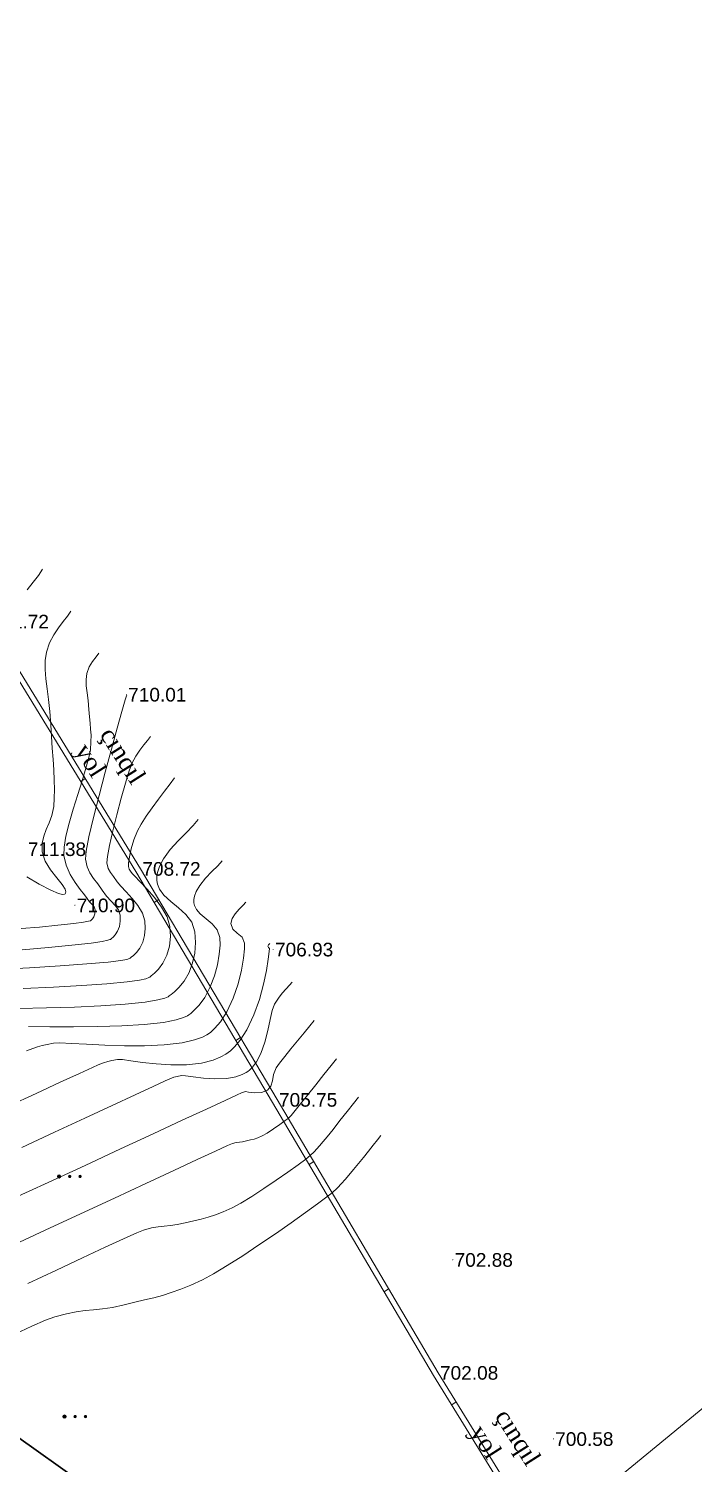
# Model space of a CAD drawing. Header units: feet. Extents: x 3381 to 682707, y 675186 to 4374675.
# Drawn here: x 680672.4 to 680721.2, y 4372600.8 to 4372706 of the extents above; entities that cross this region are included whole.
import ezdxf

# ---------------------------------------------------------------- set-up
doc = ezdxf.new("R2010")
doc.units = ezdxf.units.FT
doc.header["$MEASUREMENT"] = 0
doc.header["$PDMODE"] = 34
doc.header["$PDSIZE"] = 0.01
doc.linetypes.add('DUZ', pattern=[0])
doc.layers.get('0').update_dxf_attribs({"linetype": 'CONTINUOUS'})
for name, color, linetype in [('0_Point_Height', 2, 'CONTINUOUS'), ('0_Point_Point', 7, 'CONTINUOUS'), ('col bitkisi', 7, 'CONTINUOUS'), ('Yazilar', 7, 'CONTINUOUS')]:
    doc.layers.add(name, color=color, linetype=linetype)
doc.layers.add('ANA HORIZONTAL', color=24, linetype='CONTINUOUS', lineweight=30)
doc.layers.add('HORIZANTAL', color=24, linetype='CONTINUOUS', lineweight=13)
doc.styles.get("Standard").update_dxf_attribs({"font": 'arial.ttf', "height": 1.5})

msp = doc.modelspace()

# ---------------------------------------------------------------- hatches: boundary and pattern name
at = {"layer": 'col bitkisi', "lineweight": 9, "ltscale": 1.5}
h = msp.add_hatch(color=256, dxfattribs=at)
edge = h.paths.add_edge_path()
edge.add_arc((680674.643, 4372621.847), 0.125, 0, 360)
h = msp.add_hatch(color=256, dxfattribs=at)
edge = h.paths.add_edge_path()
edge.add_arc((680675.425, 4372621.847), 0.125, 0, 360)
h = msp.add_hatch(color=256, dxfattribs=at)
edge = h.paths.add_edge_path()
edge.add_arc((680676.184, 4372621.847), 0.125, 0, 360)
h = msp.add_hatch(color=256, dxfattribs=at)
edge = h.paths.add_edge_path()
edge.add_arc((680675.038, 4372604.235), 0.125, 0, 360)
h = msp.add_hatch(color=256, dxfattribs=at)
edge = h.paths.add_edge_path()
edge.add_arc((680675.82, 4372604.235), 0.125, 0, 360)
h = msp.add_hatch(color=256, dxfattribs=at)
edge = h.paths.add_edge_path()
edge.add_arc((680676.579, 4372604.235), 0.125, 0, 360)

# ---------------------------------------------------------------- linework, layer by layer
at = {"color": 1, "lineweight": 30}
msp.add_line((680448.768, 4372760.546), (681004.723, 4372366.794), dxfattribs=at)
at = {"linetype": 'Continuous', "lineweight": 9}
for p, q in [((680676.559, 4372651.034, 711.378), (680676.226, 4372650.813, 711.378)), ((680681.948, 4372642.17), (680681.614, 4372641.949)), ((680687.946, 4372632.03), (680687.612, 4372631.809)), ((680693.319, 4372622.934), (680692.985, 4372622.713)), ((680698.814, 4372613.614), (680698.481, 4372613.393)), ((680703.772, 4372605.306), (680703.438, 4372605.085))]:
    msp.add_line(p, q, dxfattribs=at)
at = {"color": 0, "linetype": 'DUZ', "lineweight": 18}
msp.add_line((680691.776, 4372580.12), (680722.683, 4372605.536), dxfattribs=at)
at = {"linetype": 'Continuous', "lineweight": 9, "elevation": 697.485}
for points in [[(680719.627, 4372582.406), (680710.99, 4372592.839), (680702.105, 4372607.247), (680690.294, 4372627.276), (680680.274, 4372644.215), (680669.148, 4372662.35), (680656.802, 4372682.898)], [(680719.906, 4372582.695), (680711.316, 4372593.072), (680702.448, 4372607.453), (680690.639, 4372627.479), (680680.617, 4372644.421), (680669.49, 4372662.557), (680657.145, 4372683.104)]]:
    msp.add_lwpolyline(points, dxfattribs=at)
at = {"layer": '0_Point_Point', "lineweight": 9}
for p in [(680679.576, 4372657.197, 710.009), (680680.617, 4372644.421, 708.721), (680675.807, 4372641.741, 710.904), (680690.344, 4372638.502, 706.928), (680690.639, 4372627.479, 705.752), (680703.52, 4372615.737, 702.877), (680702.448, 4372607.453, 702.08), (680710.896, 4372602.598, 700.584)]:
    msp.add_point(p, dxfattribs=at)
at = {"layer": 'ANA HORIZONTAL', "color": 16, "lineweight": 9, "elevation": 710}
msp.add_lwpolyline([(680671.931, 4372638.461), (680673.862, 4372638.631), (680675.582, 4372638.803), (680676.985, 4372638.969), (680677.807, 4372639.089), (680678.211, 4372639.17), (680678.368, 4372639.217), (680678.409, 4372639.239), (680678.477, 4372639.29), (680678.601, 4372639.397), (680678.763, 4372639.572), (680678.931, 4372639.829), (680679.069, 4372640.185), (680679.128, 4372640.579), (680679.112, 4372641.005), (680678.992, 4372641.398), (680678.764, 4372641.727), (680678.464, 4372642.045), (680678.13, 4372642.402), (680677.798, 4372642.851), (680677.48, 4372643.312), (680677.176, 4372643.712), (680676.909, 4372644.108), (680676.701, 4372644.556), (680676.573, 4372645.116), (680676.625, 4372645.709), (680676.835, 4372646.769), (680677.165, 4372648.172), (680677.575, 4372649.793), (680678.028, 4372651.508), (680678.485, 4372653.19), (680678.907, 4372654.717), (680679.257, 4372655.961), (680679.495, 4372656.8), (680679.583, 4372657.108), (680679.607, 4372657.143)], dxfattribs=at)
at = {"layer": 'ANA HORIZONTAL', "color": 32, "lineweight": 9}
for points, elevation in [([(680672.264, 4372631.056), (680672.708, 4372631.22), (680673.065, 4372631.346), (680673.396, 4372631.447), (680673.762, 4372631.534), (680674.226, 4372631.622), (680674.701, 4372631.636), (680675.542, 4372631.602), (680676.665, 4372631.543), (680677.989, 4372631.48), (680679.434, 4372631.438), (680680.917, 4372631.438), (680682.357, 4372631.503), (680683.673, 4372631.656), (680684.582, 4372631.858), (680685.152, 4372632.062), (680685.469, 4372632.227), (680685.606, 4372632.318), (680685.766, 4372632.441), (680686.068, 4372632.717), (680686.478, 4372633.195), (680686.948, 4372633.926), (680687.42, 4372634.935), (680687.775, 4372635.98), (680688.024, 4372636.982), (680688.179, 4372637.865), (680688.251, 4372638.553), (680688.252, 4372638.968), (680688.06, 4372639.386), (680687.717, 4372639.695), (680687.388, 4372639.996), (680687.24, 4372640.39), (680687.331, 4372640.765), (680687.557, 4372641.12), (680687.849, 4372641.447), (680688.135, 4372641.734), (680688.344, 4372641.973)], 707.5), ([(680672.354, 4372613.988), (680674.451, 4372614.977), (680676.364, 4372615.877), (680678.027, 4372616.655), (680679.373, 4372617.277), (680680.334, 4372617.707), (680680.843, 4372617.911), (680681.43, 4372618.067), (680681.919, 4372618.154), (680682.361, 4372618.203), (680682.805, 4372618.246), (680683.301, 4372618.314), (680683.9, 4372618.44), (680684.519, 4372618.588), (680685.068, 4372618.719), (680685.585, 4372618.856), (680686.111, 4372619.024), (680686.683, 4372619.247), (680687.342, 4372619.546), (680687.98, 4372619.893), (680688.773, 4372620.381), (680689.656, 4372620.957), (680690.56, 4372621.571), (680691.42, 4372622.172), (680692.167, 4372622.707), (680692.735, 4372623.126), (680693.057, 4372623.378), (680693.347, 4372623.642), (680693.556, 4372623.867), (680693.754, 4372624.104), (680694.008, 4372624.408), (680694.301, 4372624.763), (680694.735, 4372625.302), (680695.246, 4372625.943), (680695.772, 4372626.606), (680696.249, 4372627.208), (680696.614, 4372627.668)], 705)]:
    msp.add_lwpolyline(points, dxfattribs=dict(at, elevation=elevation))
at = {"layer": 'col bitkisi', "lineweight": 9, "ltscale": 1.5}
for centre in [(680674.643, 4372621.847), (680675.038, 4372604.235)]:
    msp.add_circle(centre, 0.125, dxfattribs=at)
at = {"layer": 'HORIZANTAL', "color": 32, "linetype": 'Continuous', "lineweight": 9}
for points, elevation in [([(680672.302, 4372664.87), (680672.74, 4372665.43), (680673.131, 4372665.931), (680673.438, 4372666.382)], 711.5), ([(680672.287, 4372643.819), (680673.187, 4372643.285), (680674.036, 4372642.835), (680674.594, 4372642.601), (680674.9, 4372642.532), (680675.035, 4372642.547), (680675.08, 4372642.576), (680675.114, 4372642.621), (680675.139, 4372642.728), (680675.084, 4372642.924), (680674.872, 4372643.25), (680674.469, 4372643.748), (680674.016, 4372644.327), (680673.626, 4372644.971), (680673.412, 4372645.66), (680673.402, 4372646.292), (680673.515, 4372646.818), (680673.704, 4372647.293), (680673.922, 4372647.775), (680674.119, 4372648.323), (680674.249, 4372648.994), (680674.291, 4372649.586), (680674.3, 4372650.231), (680674.284, 4372650.924), (680674.248, 4372651.663), (680674.2, 4372652.442), (680674.145, 4372653.257), (680674.091, 4372654.105), (680674.043, 4372654.98), (680673.972, 4372655.945), (680673.869, 4372656.821), (680673.76, 4372657.619), (680673.666, 4372658.354), (680673.613, 4372659.039), (680673.623, 4372659.686), (680673.72, 4372660.309), (680673.945, 4372660.983), (680674.247, 4372661.575), (680674.591, 4372662.095), (680674.938, 4372662.55), (680675.252, 4372662.949), (680675.496, 4372663.302)], 711), ([(680671.863, 4372640.046), (680673.202, 4372640.141), (680674.54, 4372640.267), (680675.72, 4372640.404), (680676.443, 4372640.506), (680676.803, 4372640.572), (680676.938, 4372640.608), (680676.97, 4372640.623), (680677.019, 4372640.661), (680677.105, 4372640.745), (680677.203, 4372640.887), (680677.277, 4372641.103), (680677.284, 4372641.412), (680677.209, 4372641.626), (680677.064, 4372641.805), (680676.883, 4372641.994), (680676.697, 4372642.237), (680676.501, 4372642.501), (680676.191, 4372642.896), (680675.825, 4372643.404), (680675.464, 4372644.002), (680675.167, 4372644.67), (680674.993, 4372645.388), (680675.006, 4372645.998), (680675.148, 4372646.809), (680675.384, 4372647.761), (680675.682, 4372648.796), (680676.009, 4372649.853), (680676.33, 4372650.875), (680676.614, 4372651.802), (680676.828, 4372652.574), (680676.937, 4372653.133), (680676.981, 4372653.722), (680676.984, 4372654.218), (680676.958, 4372654.662), (680676.916, 4372655.097), (680676.871, 4372655.562), (680676.835, 4372656.099), (680676.78, 4372656.755), (680676.705, 4372657.33), (680676.64, 4372657.84), (680676.62, 4372658.304), (680676.674, 4372658.739), (680676.857, 4372659.224), (680677.106, 4372659.624), (680677.359, 4372659.951), (680677.554, 4372660.222)], 710.5), ([(680670.048, 4372637.026), (680672.478, 4372637.157), (680674.719, 4372637.292), (680676.674, 4372637.432), (680678.245, 4372637.573), (680679.16, 4372637.686), (680679.615, 4372637.771), (680679.797, 4372637.827), (680679.848, 4372637.855), (680679.936, 4372637.92), (680680.101, 4372638.058), (680680.319, 4372638.279), (680680.56, 4372638.6), (680680.782, 4372639.041), (680680.917, 4372639.523), (680680.969, 4372640.042), (680680.94, 4372640.597), (680680.766, 4372641.166), (680680.431, 4372641.718), (680680.006, 4372642.238), (680679.562, 4372642.713), (680679.169, 4372643.127), (680678.9, 4372643.465), (680678.64, 4372643.839), (680678.42, 4372644.134), (680678.253, 4372644.44), (680678.154, 4372644.845), (680678.192, 4372645.304), (680678.345, 4372646.124), (680678.584, 4372647.188), (680678.878, 4372648.382), (680679.195, 4372649.59), (680679.507, 4372650.697), (680679.781, 4372651.588), (680679.987, 4372652.148), (680680.266, 4372652.675), (680680.568, 4372653.123), (680680.867, 4372653.504), (680681.137, 4372653.829), (680681.354, 4372654.109)], 709.5), ([(680672.012, 4372635.643), (680674.229, 4372635.737), (680676.3, 4372635.845), (680678.134, 4372635.97), (680679.638, 4372636.114), (680680.542, 4372636.245), (680681.014, 4372636.353), (680681.22, 4372636.43), (680681.288, 4372636.47), (680681.407, 4372636.56), (680681.63, 4372636.747), (680681.927, 4372637.046), (680682.253, 4372637.481), (680682.554, 4372638.079), (680682.737, 4372638.732), (680682.807, 4372639.437), (680682.768, 4372640.19), (680682.563, 4372640.882), (680682.161, 4372641.602), (680681.642, 4372642.305), (680681.087, 4372642.947), (680680.575, 4372643.486), (680680.187, 4372643.878), (680680.002, 4372644.079), (680679.88, 4372644.249), (680679.787, 4372644.389), (680679.735, 4372644.573), (680679.745, 4372644.831), (680679.813, 4372645.285), (680679.941, 4372645.871), (680680.132, 4372646.527), (680680.391, 4372647.189), (680680.663, 4372647.696), (680681.037, 4372648.277), (680681.474, 4372648.896), (680681.936, 4372649.52), (680682.387, 4372650.114), (680682.788, 4372650.644), (680683.102, 4372651.075)], 709), ([(680671.693, 4372634.169), (680673.73, 4372634.213), (680675.769, 4372634.275), (680677.717, 4372634.362), (680679.481, 4372634.481), (680680.966, 4372634.636), (680681.891, 4372634.792), (680682.4, 4372634.93), (680682.64, 4372635.032), (680682.727, 4372635.086), (680682.857, 4372635.183), (680683.101, 4372635.385), (680683.432, 4372635.71), (680683.808, 4372636.178), (680684.178, 4372636.816), (680684.438, 4372637.504), (680684.592, 4372638.234), (680684.643, 4372638.996), (680684.596, 4372639.783), (680684.372, 4372640.493), (680683.948, 4372641.065), (680683.41, 4372641.553), (680682.843, 4372642.007), (680682.331, 4372642.48), (680682.019, 4372642.907), (680681.87, 4372643.274), (680681.822, 4372643.546), (680681.815, 4372643.692), (680681.82, 4372643.841), (680681.863, 4372644.137), (680682, 4372644.575), (680682.296, 4372645.146), (680682.794, 4372645.83), (680683.37, 4372646.472), (680683.952, 4372647.061), (680684.469, 4372647.587), (680684.849, 4372648.041)], 708.5), ([(680672.396, 4372632.838), (680673.966, 4372632.825), (680675.69, 4372632.82), (680677.478, 4372632.838), (680679.238, 4372632.89), (680680.878, 4372632.99), (680682.307, 4372633.15), (680683.237, 4372633.33), (680683.779, 4372633.5), (680684.056, 4372633.631), (680684.167, 4372633.702), (680684.303, 4372633.806), (680684.562, 4372634.032), (680684.915, 4372634.411), (680685.323, 4372634.977), (680685.736, 4372635.753), (680686.048, 4372636.567), (680686.266, 4372637.378), (680686.396, 4372638.143), (680686.447, 4372638.823), (680686.424, 4372639.375), (680686.231, 4372639.93), (680685.866, 4372640.366), (680685.421, 4372640.738), (680684.988, 4372641.104), (680684.713, 4372641.429), (680684.578, 4372641.712), (680684.534, 4372641.925), (680684.528, 4372642.041), (680684.533, 4372642.16), (680684.572, 4372642.395), (680684.697, 4372642.742), (680684.96, 4372643.191), (680685.388, 4372643.722), (680685.855, 4372644.209), (680686.284, 4372644.641), (680686.597, 4372645.007)], 708), ([(680670.937, 4372626.998), (680672.971, 4372627.941), (680674.733, 4372628.758), (680676.137, 4372629.406), (680677.095, 4372629.845), (680677.52, 4372630.033), (680677.905, 4372630.175), (680678.209, 4372630.278), (680678.519, 4372630.359), (680678.92, 4372630.437), (680679.285, 4372630.424), (680679.917, 4372630.338), (680680.759, 4372630.217), (680681.756, 4372630.1), (680682.849, 4372630.026), (680683.981, 4372630.034), (680685.096, 4372630.162), (680685.937, 4372630.377), (680686.519, 4372630.617), (680686.877, 4372630.819), (680687.046, 4372630.934), (680687.208, 4372631.059), (680687.515, 4372631.342), (680687.936, 4372631.84), (680688.426, 4372632.612), (680688.933, 4372633.694), (680689.331, 4372634.832), (680689.631, 4372635.946), (680689.846, 4372636.956), (680689.985, 4372637.782), (680690.059, 4372638.343), (680690.08, 4372638.561), (680690.014, 4372638.652), (680689.953, 4372638.74), (680690.014, 4372638.847), (680690.092, 4372638.939)], 707), ([(680671.902, 4372623.976), (680674.295, 4372625.083), (680676.528, 4372626.119), (680678.53, 4372627.047), (680680.228, 4372627.835), (680681.55, 4372628.448), (680682.423, 4372628.851), (680682.776, 4372629.01), (680683.07, 4372629.117), (680683.309, 4372629.19), (680683.615, 4372629.252), (680683.927, 4372629.233), (680684.488, 4372629.152), (680685.225, 4372629.059), (680686.066, 4372629.003), (680686.938, 4372629.033), (680687.609, 4372629.153), (680688.073, 4372629.314), (680688.354, 4372629.462), (680688.485, 4372629.55), (680688.609, 4372629.647), (680688.835, 4372629.867), (680689.129, 4372630.257), (680689.443, 4372630.862), (680689.738, 4372631.699), (680689.953, 4372632.556), (680690.122, 4372633.357), (680690.277, 4372634.027), (680690.451, 4372634.49), (680690.731, 4372634.923), (680691.017, 4372635.291), (680691.291, 4372635.602), (680691.536, 4372635.868), (680691.736, 4372636.097)], 706.5), ([(680671.06, 4372620.127), (680673.837, 4372621.406), (680676.559, 4372622.662), (680679.155, 4372623.864), (680681.551, 4372624.975), (680683.677, 4372625.963), (680685.46, 4372626.792), (680686.828, 4372627.428), (680687.71, 4372627.838), (680688.032, 4372627.987), (680688.169, 4372628.034), (680688.31, 4372628.067), (680688.539, 4372628.04), (680688.974, 4372627.99), (680689.48, 4372628.003), (680689.925, 4372628.166), (680690.179, 4372628.478), (680690.289, 4372628.867), (680690.379, 4372629.315), (680690.576, 4372629.804), (680690.821, 4372630.167), (680691.191, 4372630.652), (680691.641, 4372631.212), (680692.128, 4372631.802), (680692.607, 4372632.375), (680693.033, 4372632.886), (680693.362, 4372633.287)], 706), ([(680670.961, 4372616.67), (680673.617, 4372617.899), (680676.221, 4372619.107), (680678.706, 4372620.262), (680681.005, 4372621.333), (680683.05, 4372622.286), (680684.775, 4372623.088), (680686.113, 4372623.709), (680686.995, 4372624.115), (680687.356, 4372624.273), (680687.638, 4372624.342), (680687.865, 4372624.371), (680688.093, 4372624.395), (680688.38, 4372624.45), (680688.682, 4372624.522), (680688.945, 4372624.59), (680689.214, 4372624.68), (680689.534, 4372624.821), (680689.902, 4372625.031), (680690.37, 4372625.334), (680690.845, 4372625.662), (680691.235, 4372625.942), (680691.449, 4372626.105), (680691.571, 4372626.219), (680691.66, 4372626.32), (680691.768, 4372626.45), (680691.951, 4372626.676), (680692.34, 4372627.161), (680692.867, 4372627.82), (680693.463, 4372628.567), (680694.061, 4372629.316), (680694.592, 4372629.981), (680694.988, 4372630.477)], 705.5), ([(680671.395, 4372610.274), (680672.654, 4372610.858), (680673.651, 4372611.294), (680674.33, 4372611.549), (680675.18, 4372611.78), (680675.901, 4372611.921), (680676.547, 4372612.005), (680677.168, 4372612.064), (680677.82, 4372612.133), (680678.553, 4372612.244), (680679.42, 4372612.429), (680680.206, 4372612.618), (680680.918, 4372612.786), (680681.581, 4372612.948), (680682.225, 4372613.123), (680682.876, 4372613.326), (680683.563, 4372613.574), (680684.312, 4372613.884), (680685.151, 4372614.272), (680685.975, 4372614.713), (680686.98, 4372615.314), (680688.109, 4372616.032), (680689.304, 4372616.823), (680690.508, 4372617.643), (680691.664, 4372618.449), (680692.715, 4372619.196), (680693.604, 4372619.841), (680694.273, 4372620.341), (680694.665, 4372620.651), (680695.065, 4372621.011), (680695.365, 4372621.318), (680695.624, 4372621.616), (680695.899, 4372621.95), (680696.248, 4372622.366), (680696.599, 4372622.785), (680696.966, 4372623.238), (680697.332, 4372623.699), (680697.677, 4372624.14), (680697.986, 4372624.536), (680698.241, 4372624.858)], 704.5)]:
    msp.add_lwpolyline(points, dxfattribs=dict(at, elevation=elevation))

# ---------------------------------------------------------------- texts
at = {"layer": '0_Point_Height', "color": 0, "lineweight": 9}
for s, p in [('711.72', (680669.625, 4372662.043, 711.716)), ('710.01', (680679.711, 4372656.683, 710.009)), ('711.38', (680672.353, 4372645.351, 711.378)), ('708.72', (680680.752, 4372643.907, 708.721)), ('710.90', (680675.942, 4372641.227, 710.904)), ('706.93', (680690.479, 4372637.988, 706.928)), ('705.75', (680690.774, 4372626.965, 705.752)), ('702.88', (680703.655, 4372615.223, 702.877)), ('702.08', (680702.583, 4372606.939, 702.08)), ('700.58', (680711.031, 4372602.084, 700.584))]:
    msp.add_text(s, height=1, dxfattribs=at).set_placement(p)
at = {"layer": 'Yazilar', "lineweight": 9, "char_height": 1.3, "width": 0.10588, "attachment_point": 1, "rotation": 302.4345}
for insert in [(680678.676, 4372654.957), (680707.654, 4372604.955)]:
    msp.add_mtext('{\\fTimes New Roman|b0|i0|c238|p18;çınqıl yol}', dxfattribs=dict(at, insert=insert))

doc.saveas('drawing.dxf')
